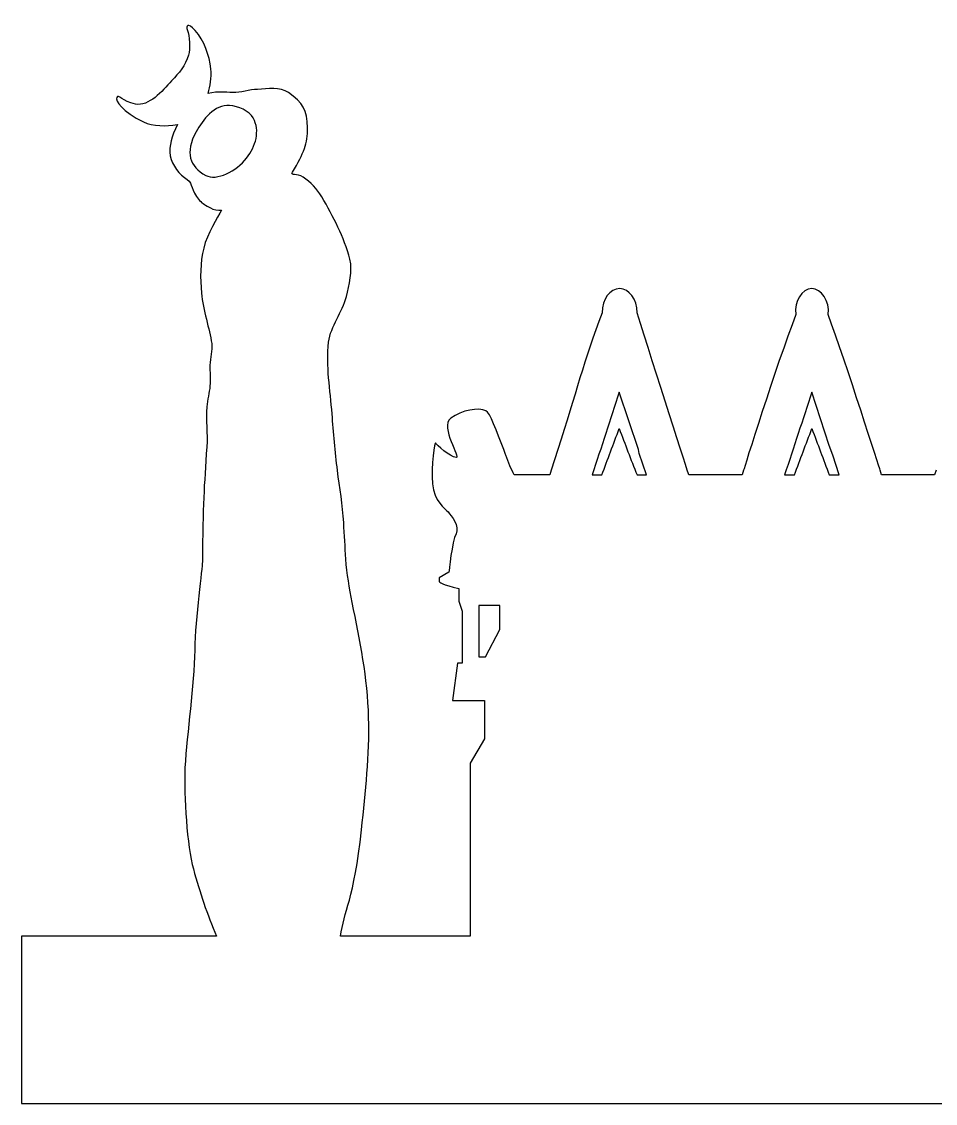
# Model space of a CAD drawing. Extents: x -1462 to 1445, y -1837 to 1335.
# Drawn here: x -754.9 to -481.2, y -1837.4 to -1513.3 of the extents above; entities that cross this region are included whole.
import ezdxf

# ---------------------------------------------------------------- set-up
doc = ezdxf.new("R2010")
doc.units = 0
doc.layers.add('Calque_1', color=7, linetype='CONTINUOUS')

msp = doc.modelspace()

# ---------------------------------------------------------------- linework, layer by layer
at = {"layer": 'Calque_1', "color": 1}
for p, q in [((-692.669941, -1538.413898), (-692.669941, -1538.413898)), ((-570.196197, -1641.521388), (-575.939288, -1624.292442)), ((-513.032998, -1640.319424), (-518.241761, -1624.292442)), ((-575.939288, -1635.244188), (-575.939288, -1635.244188)), ((-518.241761, -1635.244188), (-518.241761, -1635.244188)), ((-610.130342, -1642.723242), (-610.531033, -1641.521169)), ((-610.130342, -1642.723242), (-610.130342, -1642.723242)), ((-609.863178, -1643.25746), (-609.863178, -1643.25746)), ((-594.370415, -1641.521169), (-596.37376, -1647.664733)), ((-594.370415, -1641.521169), (-594.370415, -1641.521169)), ((-569.929143, -1642.72346), (-570.196197, -1641.521388)), ((-570.196197, -1641.521388), (-570.196197, -1641.521388)), ((-567.792161, -1649.134078), (-569.929143, -1642.72346)), ((-569.929143, -1642.72346), (-569.929143, -1642.72346)), ((-511.964452, -1643.257678), (-513.032998, -1640.319424)), ((-513.032998, -1640.319424), (-513.032998, -1640.319424)), ((-510.094634, -1649.134078), (-511.964452, -1643.257678)), ((-511.964452, -1643.257678), (-511.964452, -1643.257678)), ((-596.774451, -1649.13386), (-607.459142, -1649.13386)), ((-596.37376, -1647.664733), (-596.774451, -1649.13386)), ((-584.086415, -1649.134078), (-581.148161, -1649.134078)), ((-570.596888, -1649.134078), (-567.792161, -1649.134078)), ((-539.076707, -1649.13386), (-555.104015, -1649.13386)), ((-538.676125, -1647.664733), (-539.076707, -1649.13386)), ((-526.388889, -1649.134078), (-523.450634, -1649.134078)), ((-513.032998, -1649.134078), (-510.094634, -1649.134078)), ((-497.406271, -1649.13386), (-497.806962, -1647.664733)), ((-481.512926, -1649.13386), (-497.406271, -1649.13386)), ((-480.978707, -1647.664733), (-481.512926, -1649.13386)), ((-626.958815, -1678.249678), (-629.897069, -1679.986078)), ((-629.897069, -1679.986078), (-629.897069, -1681.054514)), ((-624.020451, -1683.191496), (-624.020451, -1686.931023)), ((-624.020451, -1686.931023), (-622.952015, -1690.002914)), ((-611.733215, -1688.266951), (-618.010415, -1688.266951)), ((-618.010415, -1688.266951), (-618.010415, -1703.626187)), ((-611.733215, -1695.47895), (-611.733215, -1688.266951)), ((-622.952015, -1690.002914), (-622.952015, -1705.495787)), ((-616.007069, -1703.626187), (-611.733215, -1695.47895)), ((-618.010415, -1703.626187), (-616.007069, -1703.626187)), ((-624.421251, -1705.495787), (-625.890378, -1716.714696)), ((-622.952015, -1705.495787), (-624.421251, -1705.495787)), ((-625.890378, -1716.714696), (-616.274124, -1716.714696)), ((-616.274124, -1716.714696), (-616.274124, -1728.20055)), ((-616.274124, -1728.20055), (-620.547869, -1735.546295)), ((-620.547869, -1735.546295), (-620.547869, -1787.367095)), ((-696.543105, -1787.367095), (-754.944638, -1787.367095)), ((-754.944638, -1787.367095), (-754.944638, -1837.446803)), ((-620.547869, -1787.367095), (-659.413687, -1787.367095)), ((-754.944638, -1837.446803), (1444.955628, -1837.446803))]:
    msp.add_line(p, q, dxfattribs=at)
for points in [[(-702.953941, -1515.975862), (-705.357977, -1513.30488), (-705.625141, -1514.773898), (-705.357977, -1515.708916)], [(-705.357977, -1515.708916), (-704.556704, -1517.712262), (-704.423068, -1521.451898), (-704.957395, -1523.321607)], [(-698.279395, -1527.462044), (-698.680086, -1523.321607), (-700.282741, -1519.047862), (-702.953941, -1515.975862)], [(-704.957395, -1523.321607), (-705.892304, -1526.527135), (-707.762123, -1528.664116), (-710.032632, -1531.068153)], [(-699.080777, -1534.807789), (-698.546559, -1532.53728), (-698.012232, -1530.266771), (-698.279395, -1527.462044)], [(-710.032632, -1531.068153), (-712.837359, -1534.139934), (-716.844159, -1538.814589), (-720.85085, -1538.013098)], [(-675.040087, -1534.540625), (-677.577759, -1532.804444), (-681.183759, -1533.47208), (-684.25565, -1533.605716)], [(-726.460381, -1536.009753), (-726.99461, -1536.944662), (-724.857661, -1540.283607), (-718.446813, -1543.355498)], [(-720.85085, -1538.013098), (-724.991231, -1537.345462), (-725.792581, -1534.807789), (-726.460381, -1536.009753)], [(-691.735032, -1534.540625), (-694.138959, -1534.540625), (-695.87525, -1534.139934), (-699.080777, -1534.807789)], [(-684.25565, -1533.605716), (-686.659796, -1533.605716), (-689.330886, -1534.674153), (-691.735032, -1534.540625)], [(-669.296996, -1545.091789), (-669.296996, -1539.883025), (-670.766232, -1537.47888), (-675.040087, -1534.540625)], [(-692.669941, -1538.413898), (-697.210959, -1538.013098), (-700.683432, -1542.82128), (-702.686886, -1546.293862)], [(-685.591359, -1542.153534), (-686.793214, -1540.016553), (-689.998741, -1538.680953), (-692.669941, -1538.413898)], [(-687.594705, -1554.173825), (-684.789868, -1550.701243), (-683.454268, -1546.026698), (-685.591359, -1542.153534)], [(-718.446813, -1543.355498), (-715.508559, -1544.691098), (-711.768813, -1544.691098), (-708.296341, -1544.15688)], [(-708.296341, -1544.15688), (-710.032632, -1547.76288), (-710.833904, -1550.434189), (-710.433323, -1553.505971)], [(-673.838014, -1558.44768), (-670.365432, -1552.571061), (-669.296996, -1549.899861), (-669.296996, -1545.091789)], [(-702.686886, -1546.293862), (-706.025832, -1552.571061), (-704.690232, -1556.711389), (-699.748523, -1559.382589)], [(-710.433323, -1553.505971), (-709.898995, -1556.444225), (-707.628486, -1559.115425), (-705.357977, -1560.584661)], [(-699.748523, -1559.382589), (-696.676632, -1561.11877), (-690.532959, -1558.180516), (-687.594705, -1554.173825)], [(-670.632596, -1559.916807), (-672.502523, -1558.714734), (-674.505868, -1559.516225), (-673.838014, -1558.44768)], [(-705.357977, -1560.584661), (-703.488159, -1562.053789), (-704.556704, -1563.522807), (-701.618341, -1566.86197)], [(-665.023141, -1565.793425), (-666.492269, -1563.522807), (-668.362087, -1561.252298), (-670.632596, -1559.916807)], [(-701.618341, -1566.86197), (-700.683432, -1567.930407), (-699.88205, -1568.330989), (-698.412923, -1569.13237)], [(-656.60896, -1584.491497), (-658.34525, -1577.813607), (-661.684196, -1571.80357), (-665.023141, -1565.793425)], [(-695.073977, -1569.800007), (-696.27605, -1571.937207), (-699.347832, -1576.878697), (-700.416377, -1581.152552)], [(-698.412923, -1569.13237), (-697.478014, -1569.666588), (-696.008886, -1569.800007), (-695.073977, -1569.800007)], [(-700.416377, -1581.152552), (-701.484814, -1585.560043), (-701.484814, -1590.10117), (-701.084123, -1594.642079)], [(-657.677396, -1595.710515), (-656.742487, -1592.104406), (-655.807578, -1588.097606), (-656.60896, -1584.491497)], [(-701.084123, -1594.642079), (-700.549904, -1599.717315), (-698.680086, -1605.460188), (-698.012232, -1609.734261)], [(-575.805652, -1593.306479), (-578.743906, -1593.306479), (-581.014415, -1596.511788), (-581.014415, -1600.518588)], [(-570.596779, -1600.518588), (-570.596779, -1596.511788), (-573.000924, -1593.306479), (-575.805652, -1593.306479)], [(-518.241543, -1593.306479), (-521.179798, -1593.306479), (-523.667016, -1597.16197), (-523.016878, -1601.060334)], [(-513.35774, -1601.060334), (-512.815961, -1597.053534), (-515.436816, -1593.306479), (-518.241543, -1593.306479)], [(-663.019687, -1609.33357), (-662.35205, -1604.525388), (-658.879469, -1600.384952), (-657.677396, -1595.710515)], [(-581.014415, -1600.518588), (-586.604277, -1614.799679), (-588.820939, -1624.723133), (-594.370415, -1641.521169)], [(-555.104015, -1649.13386), (-555.104015, -1649.13386), (-565.57431, -1616.633824), (-570.596779, -1600.518588)], [(-523.016878, -1601.060334), (-528.987139, -1616.545133), (-538.676125, -1647.664733), (-538.676125, -1647.664733)], [(-497.806962, -1647.664733), (-497.806962, -1647.664733), (-508.06634, -1615.496115), (-513.35774, -1601.060334)], [(-698.012232, -1609.734261), (-697.745177, -1612.004661), (-698.412923, -1613.874479), (-698.546559, -1616.278515)], [(-661.95125, -1630.836588), (-662.485469, -1623.624261), (-663.821178, -1616.545679), (-663.019687, -1609.33357)], [(-698.546559, -1616.278515), (-698.546559, -1618.148551), (-698.412923, -1620.552479), (-698.546559, -1622.422188)], [(-698.546559, -1622.422188), (-698.680086, -1624.55917), (-699.347832, -1626.562515), (-699.481468, -1628.699606)], [(-575.939288, -1624.292442), (-578.610488, -1632.572988), (-581.281688, -1640.853642), (-584.086415, -1649.134078)], [(-518.241761, -1624.292442), (-520.912961, -1632.572988), (-523.717689, -1640.853642), (-526.388889, -1649.134078)], [(-699.481468, -1628.699606), (-699.748523, -1632.706297), (-699.214305, -1636.712988), (-699.481468, -1640.719788)], [(-615.873433, -1629.90146), (-618.010306, -1628.833024), (-623.085542, -1629.634406), (-626.424596, -1632.171969)], [(-610.531033, -1641.521169), (-612.667906, -1636.045133), (-614.67136, -1630.435788), (-615.873433, -1629.90146)], [(-660.348596, -1647.798369), (-661.016341, -1642.188915), (-661.550669, -1636.445933), (-661.95125, -1630.836588)], [(-626.424596, -1632.171969), (-629.763542, -1634.843388), (-623.219178, -1644.058624), (-624.821833, -1643.925424)], [(-581.148161, -1649.134078), (-579.41187, -1644.459751), (-577.675579, -1639.918842), (-575.939288, -1635.244188)], [(-575.939288, -1635.244188), (-574.202997, -1639.918842), (-572.466706, -1644.459751), (-570.596888, -1649.134078)], [(-523.450634, -1649.134078), (-521.714343, -1644.459751), (-519.978052, -1639.918842), (-518.241761, -1635.244188)], [(-518.241761, -1635.244188), (-516.505471, -1639.918842), (-514.76918, -1644.459751), (-513.032998, -1649.134078)], [(-630.965614, -1639.517715), (-631.099142, -1638.983497), (-632.434633, -1646.462878), (-631.900414, -1651.805169)], [(-624.821833, -1643.925424), (-626.558124, -1643.791678), (-630.831978, -1640.051933), (-630.965614, -1639.517715)], [(-699.481468, -1640.719788), (-700.282741, -1652.473024), (-700.683432, -1658.082587), (-700.816959, -1675.178005)], [(-609.863178, -1643.25746), (-609.996815, -1643.123824), (-610.130342, -1642.856769), (-610.130342, -1642.723242)], [(-607.459142, -1649.13386), (-608.260524, -1647.531315), (-609.061906, -1645.394442), (-609.863178, -1643.25746)], [(-658.478669, -1663.424769), (-658.745832, -1658.215896), (-659.680741, -1652.873606), (-660.348596, -1647.798369)], [(-631.900414, -1651.805169), (-631.366196, -1657.014042), (-628.160887, -1659.150915), (-627.225978, -1660.219351)], [(-627.225978, -1660.219351), (-626.157433, -1661.421424), (-623.753396, -1664.493205), (-624.821833, -1666.763715)], [(-657.811032, -1674.376623), (-658.078087, -1670.636987), (-658.211614, -1667.164624), (-658.478669, -1663.424769)], [(-624.821833, -1666.763715), (-626.023905, -1668.900587), (-626.958815, -1678.249678), (-626.958815, -1678.249678)], [(-700.816959, -1675.178005), (-700.816959, -1676.780769), (-702.953941, -1692.00626), (-703.087468, -1701.622405)], [(-655.941105, -1687.331605), (-656.742487, -1683.057751), (-657.543869, -1678.784114), (-657.811032, -1674.376623)], [(-629.897069, -1681.054514), (-629.897069, -1681.054514), (-628.96216, -1682.122951), (-624.020451, -1683.191496)], [(-650.999505, -1721.789932), (-651.26656, -1710.036587), (-653.670596, -1698.68415), (-655.941105, -1687.331605)], [(-703.087468, -1701.622405), (-703.354632, -1712.307205), (-705.357977, -1726.197423), (-706.025832, -1736.881895)], [(-653.136378, -1755.446659), (-651.934414, -1743.693423), (-650.732342, -1733.409423), (-650.999505, -1721.789932)], [(-706.025832, -1736.881895), (-706.426523, -1745.429713), (-705.357977, -1760.388368), (-703.488159, -1767.199895)], [(-659.413687, -1787.367095), (-658.478669, -1779.887822), (-655.406887, -1776.548877), (-653.136378, -1755.446659)], [(-703.488159, -1767.199895), (-701.618341, -1774.278368), (-699.347832, -1780.822731), (-696.543105, -1787.367095)]]:
    msp.add_open_spline(points, degree=3, dxfattribs=at)

doc.saveas('drawing.dxf')
